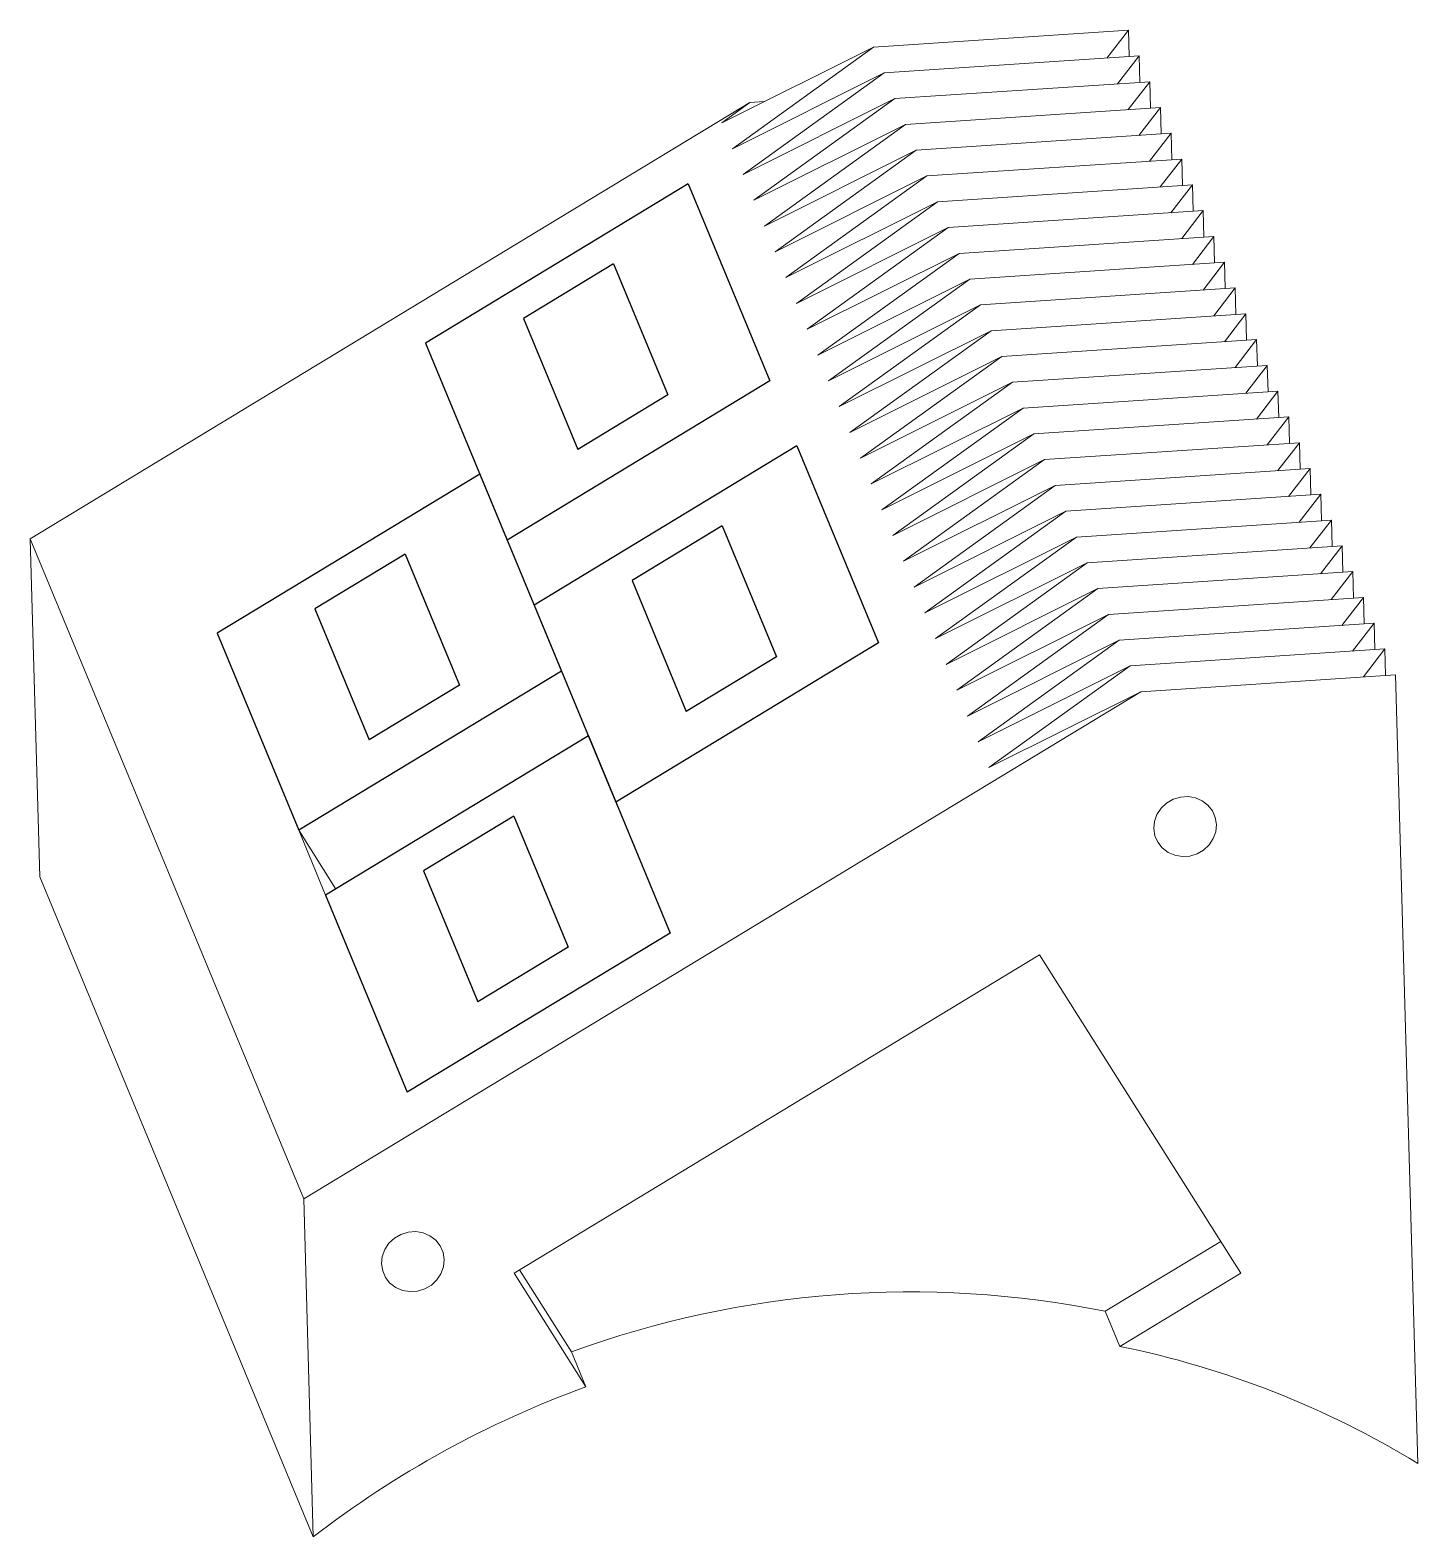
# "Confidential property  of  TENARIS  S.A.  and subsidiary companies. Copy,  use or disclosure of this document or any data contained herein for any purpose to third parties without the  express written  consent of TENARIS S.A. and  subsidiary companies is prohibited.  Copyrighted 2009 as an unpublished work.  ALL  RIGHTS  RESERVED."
# Model space of a CAD drawing. Header units: millimetres. Extents: x 373 to 1237, y 912 to 1286.
# Drawn here: x 1153.5 to 1236.9, y 1151.8 to 1242.4 of the extents above.
import ezdxf

# ---------------------------------------------------------------- set-up
doc = ezdxf.new("R2010")
doc.units = ezdxf.units.MM

msp = doc.modelspace()

# ---------------------------------------------------------------- linework, layer by layer
at = {"color": 7, "linetype": 'Continuous', "lineweight": 15}
for p, q in [((1204.203, 1241.357), (1219.527, 1242.376)), ((1219.527, 1242.376), (1218.235, 1240.697)), ((1219.527, 1242.376), (1219.572, 1240.785)), ((1195.074, 1236.796), (1204.203, 1241.357)), ((1204.203, 1241.357), (1195.716, 1235.245)), ((1204.846, 1239.807), (1220.17, 1240.825)), ((1220.17, 1240.825), (1218.877, 1239.146)), ((1220.17, 1240.825), (1220.215, 1239.235)), ((1195.716, 1235.245), (1204.846, 1239.807)), ((1204.846, 1239.807), (1196.359, 1233.695)), ((1205.488, 1238.256), (1220.813, 1239.275)), ((1220.813, 1239.275), (1219.52, 1237.596)), ((1220.813, 1239.275), (1220.858, 1237.684)), ((1196.771, 1238.018), (1153.489, 1211.795)), ((1196.771, 1238.018), (1195.074, 1236.796)), ((1196.359, 1233.695), (1205.488, 1238.256)), ((1197.635, 1238.076), (1196.771, 1238.018)), ((1205.488, 1238.256), (1197.002, 1232.144)), ((1206.131, 1236.706), (1221.455, 1237.724)), ((1221.455, 1237.724), (1220.163, 1236.045)), ((1221.455, 1237.724), (1221.5, 1236.134)), ((1197.002, 1232.144), (1206.131, 1236.706)), ((1206.131, 1236.706), (1197.644, 1230.594)), ((1206.773, 1235.155), (1222.098, 1236.174)), ((1222.098, 1236.174), (1220.805, 1234.495)), ((1222.098, 1236.174), (1222.143, 1234.583)), ((1197.644, 1230.594), (1206.773, 1235.155)), ((1206.773, 1235.155), (1198.287, 1229.043)), ((1207.416, 1233.605), (1222.741, 1234.623)), ((1222.741, 1234.623), (1221.448, 1232.944)), ((1222.741, 1234.623), (1222.786, 1233.033)), ((1198.287, 1229.043), (1207.416, 1233.605)), ((1207.416, 1233.605), (1198.929, 1227.493)), ((1208.059, 1232.054), (1223.383, 1233.073)), ((1223.383, 1233.073), (1222.091, 1231.394)), ((1223.383, 1233.073), (1223.428, 1231.482)), ((1198.929, 1227.493), (1208.059, 1232.054)), ((1208.059, 1232.054), (1199.572, 1225.942)), ((1208.701, 1230.504), (1224.026, 1231.522)), ((1224.026, 1231.522), (1222.733, 1229.843)), ((1224.026, 1231.522), (1224.071, 1229.932)), ((1199.572, 1225.942), (1208.701, 1230.504)), ((1208.701, 1230.504), (1200.215, 1224.392)), ((1209.344, 1228.953), (1224.668, 1229.972)), ((1224.668, 1229.972), (1223.376, 1228.293)), ((1224.668, 1229.972), (1224.713, 1228.381)), ((1200.215, 1224.392), (1209.344, 1228.953)), ((1209.344, 1228.953), (1200.857, 1222.841)), ((1209.987, 1227.403), (1225.311, 1228.421)), ((1225.311, 1228.421), (1224.018, 1226.742)), ((1225.311, 1228.421), (1225.356, 1226.831)), ((1200.857, 1222.841), (1209.987, 1227.403)), ((1209.987, 1227.403), (1201.5, 1221.291)), ((1210.629, 1225.852), (1225.954, 1226.871)), ((1225.954, 1226.871), (1224.661, 1225.192)), ((1225.954, 1226.871), (1225.999, 1225.28)), ((1201.5, 1221.291), (1210.629, 1225.852)), ((1210.629, 1225.852), (1202.143, 1219.74)), ((1211.272, 1224.302), (1226.596, 1225.32)), ((1226.596, 1225.32), (1225.304, 1223.641)), ((1226.596, 1225.32), (1226.641, 1223.73)), ((1202.143, 1219.74), (1211.272, 1224.302)), ((1211.272, 1224.302), (1202.785, 1218.19)), ((1211.914, 1222.751), (1227.239, 1223.77)), ((1227.239, 1223.77), (1225.946, 1222.091)), ((1227.239, 1223.77), (1227.284, 1222.179)), ((1202.785, 1218.19), (1211.914, 1222.751)), ((1211.914, 1222.751), (1203.428, 1216.639)), ((1212.557, 1221.201), (1227.882, 1222.219)), ((1227.882, 1222.219), (1226.589, 1220.54)), ((1227.882, 1222.219), (1227.927, 1220.629)), ((1203.428, 1216.639), (1212.557, 1221.201)), ((1212.557, 1221.201), (1204.07, 1215.089)), ((1213.2, 1219.65), (1228.524, 1220.669)), ((1228.524, 1220.669), (1227.231, 1218.99)), ((1228.524, 1220.669), (1228.569, 1219.078)), ((1204.07, 1215.089), (1213.2, 1219.65)), ((1213.2, 1219.65), (1204.713, 1213.538)), ((1213.842, 1218.1), (1229.167, 1219.118)), ((1229.167, 1219.118), (1227.874, 1217.439)), ((1229.167, 1219.118), (1229.212, 1217.528)), ((1204.713, 1213.538), (1213.842, 1218.1)), ((1213.842, 1218.1), (1205.356, 1211.988)), ((1214.485, 1216.549), (1229.809, 1217.568)), ((1229.809, 1217.568), (1228.517, 1215.889)), ((1229.809, 1217.568), (1229.854, 1215.977)), ((1205.356, 1211.988), (1214.485, 1216.549)), ((1214.485, 1216.549), (1205.998, 1210.437)), ((1215.127, 1214.999), (1230.452, 1216.017)), ((1230.452, 1216.017), (1229.159, 1214.338)), ((1230.452, 1216.017), (1230.497, 1214.427)), ((1205.998, 1210.437), (1215.127, 1214.999)), ((1215.127, 1214.999), (1206.641, 1208.887)), ((1215.77, 1213.448), (1231.095, 1214.467)), ((1231.095, 1214.467), (1229.802, 1212.788)), ((1231.095, 1214.467), (1231.14, 1212.876)), ((1206.641, 1208.887), (1215.77, 1213.448)), ((1215.77, 1213.448), (1207.284, 1207.336)), ((1216.413, 1211.898), (1231.737, 1212.916)), ((1231.737, 1212.916), (1230.445, 1211.237)), ((1231.737, 1212.916), (1231.782, 1211.326)), ((1153.489, 1211.795), (1169.94, 1172.102)), ((1153.489, 1211.795), (1154.065, 1191.47)), ((1207.284, 1207.336), (1216.413, 1211.898)), ((1216.413, 1211.898), (1207.926, 1205.786)), ((1217.055, 1210.347), (1232.38, 1211.366)), ((1232.38, 1211.366), (1231.087, 1209.687)), ((1232.38, 1211.366), (1232.425, 1209.775)), ((1207.926, 1205.786), (1217.055, 1210.347)), ((1217.055, 1210.347), (1208.569, 1204.235)), ((1217.698, 1208.797), (1233.022, 1209.815)), ((1233.022, 1209.815), (1231.73, 1208.136)), ((1233.022, 1209.815), (1233.068, 1208.225)), ((1208.569, 1204.235), (1217.698, 1208.797)), ((1217.698, 1208.797), (1209.211, 1202.685)), ((1218.341, 1207.246), (1233.665, 1208.265)), ((1233.665, 1208.265), (1232.372, 1206.586)), ((1233.665, 1208.265), (1233.71, 1206.675)), ((1209.211, 1202.685), (1218.341, 1207.246)), ((1218.341, 1207.246), (1209.854, 1201.134)), ((1218.983, 1205.696), (1234.308, 1206.714)), ((1234.308, 1206.714), (1233.015, 1205.035)), ((1234.308, 1206.714), (1234.353, 1205.124)), ((1209.854, 1201.134), (1218.983, 1205.696)), ((1218.983, 1205.696), (1210.497, 1199.584)), ((1219.626, 1204.145), (1234.95, 1205.164)), ((1234.95, 1205.164), (1233.658, 1203.485)), ((1234.95, 1205.164), (1234.995, 1203.574)), ((1210.497, 1199.584), (1219.626, 1204.145)), ((1219.626, 1204.145), (1211.139, 1198.033)), ((1169.64, 1194.267), (1185.44, 1203.84)), ((1185.44, 1203.84), (1187.059, 1199.933)), ((1235.593, 1203.613), (1220.268, 1202.595)), ((1236.936, 1156.192), (1235.593, 1203.613)), ((1220.268, 1202.595), (1169.94, 1172.102)), ((1211.139, 1198.033), (1220.268, 1202.595)), ((1187.059, 1199.933), (1171.26, 1190.36)), ((1171.26, 1190.36), (1169.64, 1194.267)), ((1169.64, 1194.267), (1171.874, 1190.732)), ((1154.065, 1191.47), (1170.516, 1151.777)), ((1182.588, 1167.632), (1214.187, 1186.777)), ((1214.187, 1186.777), (1226.286, 1167.636)), ((1169.94, 1172.102), (1170.516, 1151.777)), ((1225.08, 1169.544), (1218.141, 1165.34)), ((1182.92, 1167.833), (1186.036, 1162.903)), ((1182.588, 1167.632), (1186.91, 1160.794)), ((1219.015, 1163.231), (1226.286, 1167.636)), ((1219.015, 1163.231), (1218.141, 1165.34)), ((1186.91, 1160.794), (1186.036, 1162.903))]:
    msp.add_line(p, q, dxfattribs=at)
at = {"color": 7, "linetype": 'Continuous'}
for p, q in [((1193.065, 1233.135), (1177.266, 1223.562)), ((1193.065, 1233.135), (1197.975, 1221.289)), ((1188.575, 1228.319), (1183.152, 1225.034)), ((1188.575, 1228.319), (1191.84, 1220.443)), ((1183.152, 1225.034), (1186.417, 1217.157)), ((1177.266, 1223.562), (1182.175, 1211.716)), ((1197.975, 1221.289), (1182.175, 1211.716)), ((1191.84, 1220.443), (1186.417, 1217.157)), ((1199.594, 1217.382), (1183.795, 1207.809)), ((1199.594, 1217.382), (1204.504, 1205.536)), ((1180.53, 1215.686), (1164.731, 1206.113)), ((1180.53, 1215.686), (1185.44, 1203.84)), ((1195.104, 1212.566), (1189.681, 1209.281)), ((1195.104, 1212.566), (1198.369, 1204.69)), ((1176.04, 1210.87), (1170.617, 1207.585)), ((1176.04, 1210.87), (1179.305, 1202.994)), ((1189.681, 1209.281), (1192.946, 1201.404)), ((1183.795, 1207.809), (1188.704, 1195.963)), ((1170.617, 1207.585), (1173.882, 1199.708)), ((1164.731, 1206.113), (1169.64, 1194.267)), ((1204.504, 1205.536), (1188.704, 1195.963)), ((1198.369, 1204.69), (1192.946, 1201.404)), ((1185.44, 1203.84), (1169.64, 1194.267)), ((1179.305, 1202.994), (1173.882, 1199.708)), ((1187.059, 1199.933), (1171.26, 1190.36)), ((1187.059, 1199.933), (1191.969, 1188.087)), ((1182.569, 1195.117), (1177.146, 1191.831)), ((1182.569, 1195.117), (1185.834, 1187.241)), ((1177.146, 1191.831), (1180.411, 1183.955)), ((1171.26, 1190.36), (1176.169, 1178.514)), ((1191.969, 1188.087), (1176.169, 1178.514)), ((1185.834, 1187.241), (1180.411, 1183.955))]:
    msp.add_line(p, q, dxfattribs=at)
at = {"color": 7, "linetype": 'Continuous', "lineweight": 15, "flags": 128}
for points in [[(1224.822, 1194.612), (1224.755, 1195.039), (1224.583, 1195.434), (1224.315, 1195.774), (1223.967, 1196.039), (1223.559, 1196.214), (1223.116, 1196.289), (1222.662, 1196.259), (1222.225, 1196.126), (1221.829, 1195.897), (1221.497, 1195.587), (1221.249, 1195.212), (1221.1, 1194.796), (1221.057, 1194.361), (1221.124, 1193.934), (1221.297, 1193.539), (1221.565, 1193.199), (1221.912, 1192.933), (1222.32, 1192.758), (1222.763, 1192.684), (1223.217, 1192.714), (1223.655, 1192.847), (1224.051, 1193.076), (1224.382, 1193.386), (1224.63, 1193.76), (1224.779, 1194.177), (1224.822, 1194.612)], [(1178.385, 1168.454), (1178.318, 1168.881), (1178.146, 1169.276), (1177.878, 1169.617), (1177.53, 1169.882), (1177.123, 1170.057), (1176.679, 1170.131), (1176.225, 1170.101), (1175.788, 1169.968), (1175.392, 1169.74), (1175.06, 1169.429), (1174.813, 1169.055), (1174.663, 1168.638), (1174.621, 1168.204), (1174.688, 1167.776), (1174.86, 1167.381), (1175.128, 1167.041), (1175.476, 1166.776), (1175.883, 1166.601), (1176.327, 1166.526), (1176.78, 1166.556), (1177.218, 1166.689), (1177.614, 1166.918), (1177.946, 1167.228), (1178.193, 1167.603), (1178.343, 1168.019), (1178.385, 1168.454)]]:
    msp.add_lwpolyline(points, dxfattribs=at)
at = {"color": 7, "linetype": 'Continuous', "lineweight": 15}
for centre, radius, start, end in [((1206.418, 1107.092), 59.416, 78.61976, 110.06139), ((1207.993, 1108.838), 55.498, 58.56711, 78.54484), ((1207.508, 1103.931), 60.479, 109.91161, 127.70889)]:
    msp.add_arc(centre, radius, start, end, dxfattribs=at)

doc.saveas('drawing.dxf')
